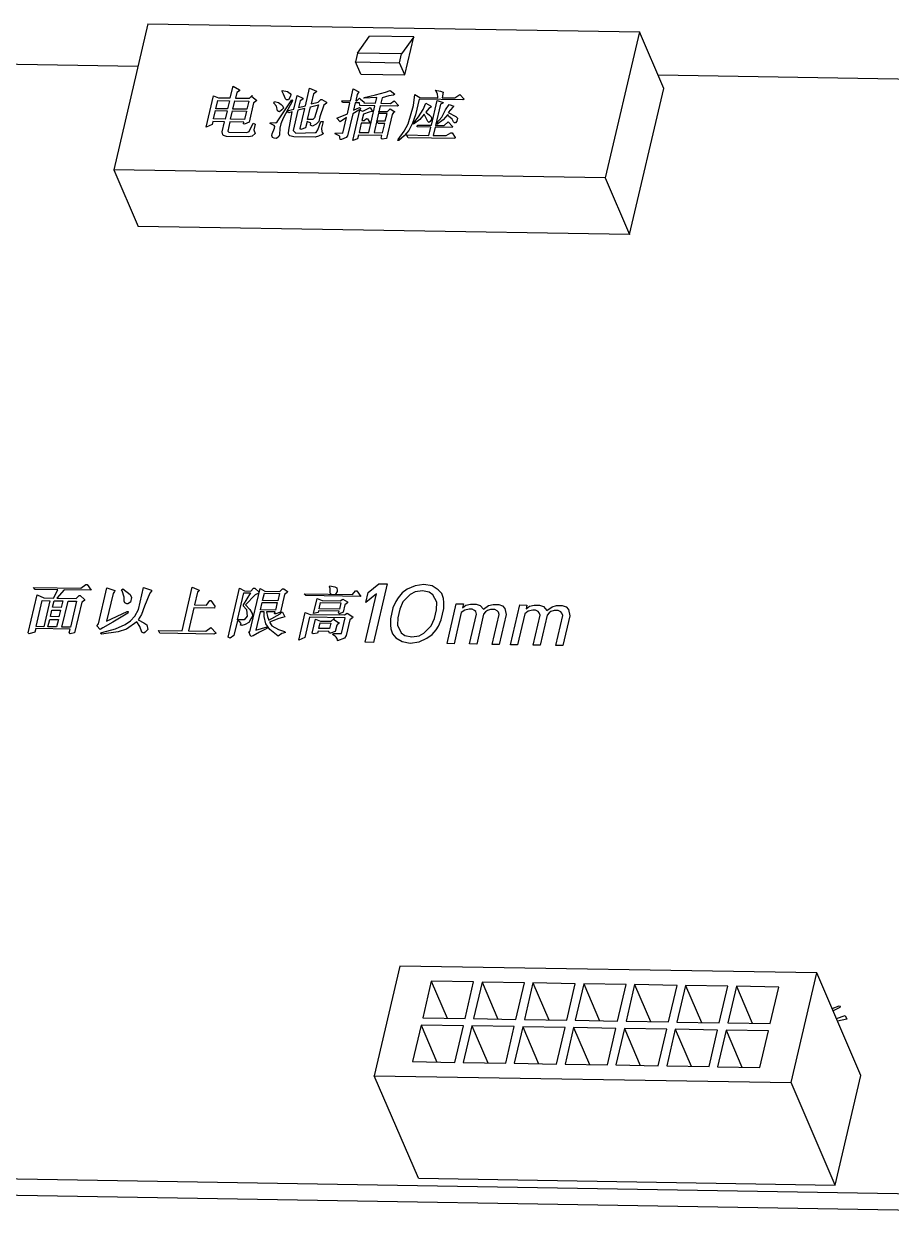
# Model space of a CAD drawing. Header units: inches. Extents: x 716 to 1232, y -1720 to -1356.
# Drawn here: x 1111.8 to 1160.4, y -1642.5 to -1575.8 of the extents above; entities that cross this region are included whole.
import ezdxf

# ---------------------------------------------------------------- set-up
doc = ezdxf.new("R2010")
doc.units = ezdxf.units.IN
doc.header["$LTSCALE"] = 20
doc.header["$MEASUREMENT"] = 0
doc.layers.get('0').update_dxf_attribs({"linetype": 'CONTINUOUS'})
doc.layers.add('03___PRT_ALL_CURVES', color=7, linetype='CONTINUOUS')

msp = doc.modelspace()

# ---------------------------------------------------------------- linework, layer by layer
at = {"color": 7, "linetype": 'Continuous'}
for p, q in [((1118.722, -1575.834), (1116.807, -1584.019)), ((1118.722, -1575.834), (1146.27, -1576.289)), ((1130.467, -1577.48), (1131.146, -1576.532)), ((1133.616, -1576.573), (1131.146, -1576.532)), ((1133.616, -1576.573), (1132.937, -1577.521)), ((1133.118, -1578.701), (1133.616, -1576.573)), ((1146.27, -1576.289), (1144.355, -1584.474)), ((1147.63, -1579.454), (1146.27, -1576.289)), ((1118.162, -1578.225), (1078.035, -1577.563)), ((1130.467, -1577.48), (1130.352, -1577.971)), ((1130.648, -1578.66), (1130.352, -1577.971)), ((1130.352, -1577.971), (1132.822, -1578.012)), ((1132.937, -1577.521), (1130.467, -1577.48)), ((1132.822, -1578.012), (1132.937, -1577.521)), ((1133.118, -1578.701), (1132.822, -1578.012)), ((1130.648, -1578.66), (1133.118, -1578.701)), ((1190.129, -1579.414), (1147.309, -1578.707)), ((1145.716, -1587.638), (1147.63, -1579.454)), ((1116.807, -1584.019), (1118.167, -1587.183)), ((1144.355, -1584.474), (1116.807, -1584.019)), ((1144.355, -1584.474), (1145.716, -1587.638)), ((1145.716, -1587.638), (1118.167, -1587.183)), ((1132.843, -1628.634), (1131.407, -1634.773)), ((1156.212, -1629.02), (1132.843, -1628.634)), ((1134.599, -1629.485), (1134.12, -1631.531)), ((1136.974, -1629.524), (1134.599, -1629.485)), ((1134.599, -1629.485), (1135.488, -1631.554)), ((1154.776, -1635.159), (1156.212, -1629.02)), ((1158.681, -1634.764), (1156.212, -1629.02)), ((1136.495, -1631.57), (1136.974, -1629.524)), ((1137.449, -1629.532), (1136.97, -1631.578)), ((1139.824, -1629.571), (1137.449, -1629.532)), ((1137.449, -1629.532), (1138.338, -1631.601)), ((1139.345, -1631.617), (1139.824, -1629.571)), ((1140.299, -1629.579), (1139.82, -1631.625)), ((1142.674, -1629.618), (1140.299, -1629.579)), ((1140.299, -1629.579), (1141.188, -1631.648)), ((1142.195, -1631.664), (1142.674, -1629.618)), ((1143.149, -1629.626), (1142.67, -1631.672)), ((1145.523, -1629.665), (1143.149, -1629.626)), ((1143.149, -1629.626), (1144.038, -1631.695)), ((1145.045, -1631.711), (1145.523, -1629.665)), ((1145.998, -1629.673), (1145.52, -1631.719)), ((1148.373, -1629.712), (1145.998, -1629.673)), ((1145.998, -1629.673), (1146.888, -1631.742)), ((1147.895, -1631.759), (1148.373, -1629.712)), ((1148.848, -1629.72), (1148.37, -1631.766)), ((1151.223, -1629.76), (1148.848, -1629.72)), ((1148.848, -1629.72), (1149.737, -1631.789)), ((1150.744, -1631.806), (1151.223, -1629.76)), ((1151.698, -1629.767), (1151.219, -1631.813)), ((1154.073, -1629.807), (1151.698, -1629.767)), ((1151.698, -1629.767), (1152.587, -1631.836)), ((1153.594, -1631.853), (1154.073, -1629.807)), ((1134.025, -1631.94), (1133.546, -1633.986)), ((1136.4, -1631.979), (1134.025, -1631.94)), ((1134.025, -1631.94), (1134.914, -1634.009)), ((1134.12, -1631.531), (1136.495, -1631.57)), ((1135.921, -1634.026), (1136.4, -1631.979)), ((1136.875, -1631.987), (1136.396, -1634.033)), ((1139.249, -1632.027), (1136.875, -1631.987)), ((1136.875, -1631.987), (1137.764, -1634.056)), ((1136.97, -1631.578), (1139.345, -1631.617)), ((1138.771, -1634.073), (1139.249, -1632.027)), ((1139.724, -1632.034), (1139.246, -1634.081)), ((1142.099, -1632.074), (1139.724, -1632.034)), ((1139.724, -1632.034), (1140.614, -1634.103)), ((1139.82, -1631.625), (1142.195, -1631.664)), ((1141.621, -1634.12), (1142.099, -1632.074)), ((1142.574, -1632.081), (1142.096, -1634.128)), ((1144.949, -1632.121), (1142.574, -1632.081)), ((1142.574, -1632.081), (1143.463, -1634.15)), ((1142.67, -1631.672), (1145.045, -1631.711)), ((1144.47, -1634.167), (1144.949, -1632.121)), ((1145.424, -1632.129), (1144.945, -1634.175)), ((1147.799, -1632.168), (1145.424, -1632.129)), ((1145.424, -1632.129), (1146.313, -1634.197)), ((1145.52, -1631.719), (1147.895, -1631.759)), ((1147.32, -1634.214), (1147.799, -1632.168)), ((1148.37, -1631.766), (1150.744, -1631.806)), ((1151.219, -1631.813), (1153.594, -1631.853)), ((1148.274, -1632.176), (1147.795, -1634.222)), ((1150.649, -1632.215), (1148.274, -1632.176)), ((1148.274, -1632.176), (1149.163, -1634.244)), ((1150.17, -1634.261), (1150.649, -1632.215)), ((1151.124, -1632.223), (1150.645, -1634.269)), ((1153.499, -1632.262), (1151.124, -1632.223)), ((1151.124, -1632.223), (1152.013, -1634.291)), ((1153.02, -1634.308), (1153.499, -1632.262)), ((1133.546, -1633.986), (1135.921, -1634.026)), ((1136.396, -1634.033), (1138.771, -1634.073)), ((1139.246, -1634.081), (1141.621, -1634.12)), ((1142.096, -1634.128), (1144.47, -1634.167)), ((1131.407, -1634.773), (1154.776, -1635.159)), ((1133.876, -1640.516), (1131.407, -1634.773)), ((1144.945, -1634.175), (1147.32, -1634.214)), ((1147.795, -1634.222), (1150.17, -1634.261)), ((1150.645, -1634.269), (1153.02, -1634.308)), ((1157.245, -1640.902), (1158.681, -1634.764)), ((1157.245, -1640.902), (1154.776, -1635.159)), ((1063.484, -1639.764), (1175.578, -1641.616)), ((1063.879, -1640.683), (1175.973, -1642.535)), ((1133.876, -1640.516), (1157.245, -1640.902))]:
    msp.add_line(p, q, dxfattribs=at)
at = {"layer": '03___PRT_ALL_CURVES', "color": 40, "linetype": 'Continuous'}
for p, q in [((1123.333, -1579.99), (1123.49, -1579.321)), ((1123.49, -1579.321), (1123.859, -1579.534)), ((1127.548, -1580.421), (1127.777, -1579.443)), ((1127.777, -1579.443), (1128.159, -1579.605)), ((1121.993, -1581.62), (1122.402, -1579.871)), ((1122.402, -1579.871), (1122.676, -1579.979)), ((1122.532, -1580.596), (1122.64, -1580.133)), ((1122.64, -1580.133), (1123.297, -1580.144)), ((1122.676, -1579.979), (1123.333, -1579.99)), ((1123.704, -1579.686), (1123.632, -1579.995)), ((1123.632, -1579.995), (1124.408, -1580.008)), ((1123.847, -1579.585), (1123.704, -1579.686)), ((1123.859, -1579.534), (1123.847, -1579.585)), ((1124.408, -1580.008), (1124.563, -1579.855)), ((1124.563, -1579.855), (1124.551, -1579.907)), ((1124.551, -1579.907), (1124.802, -1580.117)), ((1124.802, -1580.117), (1124.79, -1580.169)), ((1125.958, -1581.324), (1126.784, -1580.098)), ((1126.236, -1579.625), (1126.248, -1579.573)), ((1126.319, -1579.781), (1126.236, -1579.625)), ((1126.248, -1579.573), (1126.534, -1579.63)), ((1126.438, -1580.041), (1126.319, -1579.781)), ((1126.486, -1580.094), (1126.438, -1580.041)), ((1126.605, -1580.095), (1126.486, -1580.094)), ((1126.534, -1579.63), (1126.689, -1579.735)), ((1126.713, -1579.891), (1126.605, -1580.095)), ((1126.689, -1579.735), (1126.737, -1579.788)), ((1126.737, -1579.788), (1126.713, -1579.891)), ((1126.784, -1580.098), (1126.832, -1580.151)), ((1126.903, -1580.617), (1127.083, -1579.845)), ((1127.083, -1579.845), (1127.405, -1580.005)), ((1127.393, -1580.057), (1127.25, -1580.158)), ((1127.405, -1580.005), (1127.393, -1580.057)), ((1128.003, -1579.757), (1127.871, -1580.323)), ((1128.147, -1579.656), (1128.003, -1579.757)), ((1128.159, -1579.605), (1128.147, -1579.656)), ((1128.253, -1580.226), (1128.409, -1580.074)), ((1128.409, -1580.074), (1128.468, -1580.075)), ((1128.468, -1580.075), (1128.731, -1580.234)), ((1130.068, -1580.153), (1130.225, -1579.484)), ((1130.225, -1579.484), (1130.547, -1579.644)), ((1130.451, -1579.798), (1130.367, -1580.158)), ((1130.427, -1580.159), (1130.582, -1580.006)), ((1130.547, -1579.644), (1130.451, -1579.798)), ((1130.582, -1580.006), (1130.63, -1580.059)), ((1130.63, -1580.059), (1130.833, -1580.217)), ((1130.821, -1580.01), (1130.833, -1579.959)), ((1131.55, -1579.971), (1130.821, -1580.01)), ((1130.833, -1579.959), (1131.466, -1579.814)), ((1131.466, -1579.814), (1132.04, -1579.669)), ((1131.477, -1580.279), (1131.55, -1579.971)), ((1131.848, -1579.976), (1131.776, -1580.284)), ((1132.23, -1579.879), (1131.848, -1579.976)), ((1132.04, -1579.669), (1132.303, -1579.57)), ((1132.481, -1579.831), (1132.23, -1579.879)), ((1132.303, -1579.57), (1132.553, -1579.781)), ((1132.313, -1580.293), (1132.529, -1580.142)), ((1132.553, -1579.781), (1132.481, -1579.831)), ((1132.529, -1580.142), (1132.767, -1580.404)), ((1133.603, -1580.418), (1133.688, -1579.799)), ((1133.688, -1579.799), (1133.95, -1579.959)), ((1133.926, -1580.061), (1133.721, -1580.936)), ((1136.374, -1580.102), (1133.926, -1580.061)), ((1133.95, -1579.959), (1134.965, -1579.975)), ((1134.604, -1581.519), (1134.929, -1580.13)), ((1134.87, -1579.612), (1134.823, -1579.56)), ((1134.823, -1579.56), (1135.109, -1579.616)), ((1134.954, -1579.769), (1134.87, -1579.612)), ((1134.929, -1580.13), (1135.263, -1580.238)), ((1134.977, -1579.924), (1134.954, -1579.769)), ((1134.965, -1579.975), (1134.977, -1579.924)), ((1135.109, -1579.616), (1135.276, -1579.671)), ((1135.276, -1579.671), (1135.204, -1579.979)), ((1135.204, -1579.979), (1135.921, -1579.991)), ((1135.921, -1579.991), (1136.207, -1579.789)), ((1136.207, -1579.789), (1136.446, -1580.051)), ((1136.446, -1580.051), (1136.374, -1580.102)), ((1122.399, -1581.162), (1122.508, -1580.699)), ((1122.508, -1580.699), (1123.165, -1580.71)), ((1123.189, -1580.607), (1122.532, -1580.596)), ((1123.165, -1580.71), (1123.056, -1581.173)), ((1123.297, -1580.144), (1123.189, -1580.607)), ((1123.355, -1581.178), (1123.463, -1580.715)), ((1123.463, -1580.715), (1124.239, -1580.728)), ((1123.487, -1580.612), (1123.596, -1580.149)), ((1124.263, -1580.625), (1123.487, -1580.612)), ((1123.596, -1580.149), (1124.372, -1580.162)), ((1124.239, -1580.728), (1124.131, -1581.191)), ((1124.372, -1580.162), (1124.263, -1580.625)), ((1124.646, -1580.27), (1124.394, -1581.35)), ((1124.79, -1580.169), (1124.646, -1580.27)), ((1125.781, -1580.288), (1125.805, -1580.186)), ((1125.924, -1580.446), (1125.781, -1580.288)), ((1125.805, -1580.186), (1126.032, -1580.241)), ((1125.983, -1580.705), (1125.924, -1580.446)), ((1126.031, -1580.757), (1125.983, -1580.705)), ((1126.09, -1580.758), (1126.031, -1580.757)), ((1126.032, -1580.241), (1126.187, -1580.347)), ((1126.234, -1580.657), (1126.09, -1580.758)), ((1126.187, -1580.347), (1126.282, -1580.452)), ((1126.318, -1580.556), (1126.234, -1580.657)), ((1126.282, -1580.452), (1126.318, -1580.556)), ((1126.832, -1580.151), (1126.305, -1581.123)), ((1126.52, -1580.714), (1126.903, -1580.617)), ((1126.616, -1580.819), (1126.52, -1580.714)), ((1126.807, -1580.77), (1126.616, -1580.819)), ((1126.626, -1581.8), (1126.807, -1580.77)), ((1127.13, -1580.672), (1126.865, -1581.804)), ((1127.512, -1580.575), (1127.13, -1580.672)), ((1127.25, -1580.158), (1127.166, -1580.518)), ((1127.166, -1580.518), (1127.548, -1580.421)), ((1127.247, -1581.707), (1127.512, -1580.575)), ((1127.666, -1581.198), (1127.835, -1580.477)), ((1127.835, -1580.477), (1128.277, -1580.381)), ((1127.871, -1580.323), (1128.253, -1580.226)), ((1128.277, -1580.381), (1128.048, -1581.101)), ((1128.575, -1580.386), (1128.359, -1581.054)), ((1128.719, -1580.285), (1128.575, -1580.386)), ((1128.731, -1580.234), (1128.719, -1580.285)), ((1129.626, -1580.249), (1129.591, -1580.145)), ((1129.591, -1580.145), (1130.068, -1580.153)), ((1130.044, -1580.256), (1129.626, -1580.249)), ((1129.9, -1580.873), (1130.044, -1580.256)), ((1130.545, -1580.677), (1130.198, -1580.878)), ((1130.208, -1582.376), (1130.605, -1580.678)), ((1130.343, -1580.261), (1130.247, -1580.672)), ((1130.247, -1580.672), (1130.581, -1580.523)), ((1130.582, -1580.264), (1130.343, -1580.261)), ((1130.367, -1580.158), (1130.427, -1580.159)), ((1130.617, -1580.627), (1130.545, -1580.677)), ((1130.581, -1580.523), (1130.629, -1580.575)), ((1130.605, -1580.42), (1130.582, -1580.264)), ((1131.441, -1580.434), (1130.605, -1580.42)), ((1130.605, -1580.678), (1130.772, -1580.732)), ((1130.629, -1580.575), (1130.617, -1580.627)), ((1130.772, -1580.732), (1131.178, -1580.533)), ((1131.118, -1580.79), (1130.796, -1580.888)), ((1130.833, -1580.217), (1130.821, -1580.268)), ((1130.821, -1580.268), (1131.477, -1580.279)), ((1131.092, -1581.925), (1131.441, -1580.434)), ((1131.25, -1580.74), (1131.118, -1580.79)), ((1131.178, -1580.533), (1131.309, -1580.741)), ((1131.309, -1580.741), (1131.25, -1580.74)), ((1131.74, -1580.439), (1131.391, -1581.93)), ((1131.703, -1580.851), (1131.668, -1580.747)), ((1131.668, -1580.747), (1132.145, -1580.755)), ((1132.695, -1580.454), (1131.74, -1580.439)), ((1131.776, -1580.284), (1132.313, -1580.293)), ((1132.145, -1580.755), (1132.301, -1580.603)), ((1132.301, -1580.603), (1132.563, -1580.762)), ((1132.563, -1580.762), (1132.492, -1580.812)), ((1132.767, -1580.404), (1132.695, -1580.454)), ((1133.302, -1581.446), (1133.603, -1580.418)), ((1133.876, -1581.042), (1134.152, -1580.633)), ((1134.152, -1580.633), (1134.296, -1580.274)), ((1134.462, -1580.587), (1134.295, -1580.791)), ((1134.295, -1580.791), (1134.498, -1580.949)), ((1134.296, -1580.274), (1134.558, -1580.433)), ((1134.606, -1580.486), (1134.462, -1580.587)), ((1134.558, -1580.433), (1134.606, -1580.486)), ((1135.12, -1580.339), (1134.843, -1581.523)), ((1135.251, -1580.29), (1135.12, -1580.339)), ((1135.19, -1581.064), (1135.406, -1580.654)), ((1135.263, -1580.238), (1135.251, -1580.29)), ((1135.406, -1580.654), (1135.597, -1580.347)), ((1135.8, -1580.506), (1135.549, -1580.811)), ((1135.597, -1580.347), (1135.872, -1580.455)), ((1135.872, -1580.455), (1135.8, -1580.506)), ((1122.327, -1581.471), (1121.993, -1581.62)), ((1122.363, -1581.317), (1122.327, -1581.471)), ((1123.02, -1581.327), (1122.363, -1581.317)), ((1123.056, -1581.173), (1122.399, -1581.162)), ((1122.888, -1581.893), (1123.02, -1581.327)), ((1123.319, -1581.332), (1123.198, -1581.847)), ((1124.095, -1581.345), (1123.319, -1581.332)), ((1124.131, -1581.191), (1123.355, -1581.178)), ((1124.071, -1581.448), (1124.095, -1581.345)), ((1124.131, -1581.449), (1124.071, -1581.448)), ((1124.394, -1581.35), (1124.131, -1581.449)), ((1124.393, -1581.866), (1124.62, -1581.405)), ((1124.62, -1581.405), (1124.728, -1581.459)), ((1124.728, -1581.459), (1124.656, -1581.768)), ((1125.576, -1581.421), (1125.588, -1581.37)), ((1125.79, -1581.528), (1125.576, -1581.421)), ((1125.588, -1581.37), (1125.886, -1581.375)), ((1125.886, -1581.375), (1125.958, -1581.324)), ((1126.173, -1581.431), (1126.113, -1581.688)), ((1126.305, -1581.123), (1126.173, -1581.431)), ((1127.642, -1581.3), (1127.558, -1581.661)), ((1127.857, -1581.407), (1127.642, -1581.3)), ((1127.965, -1581.202), (1127.666, -1581.198)), ((1127.833, -1581.51), (1127.857, -1581.407)), ((1128.143, -1581.464), (1127.94, -1581.564)), ((1128.048, -1581.101), (1127.965, -1581.202)), ((1128.299, -1581.311), (1128.143, -1581.464)), ((1128.25, -1581.775), (1128.418, -1581.313)), ((1128.359, -1581.054), (1128.299, -1581.311)), ((1128.418, -1581.313), (1128.538, -1581.315)), ((1128.538, -1581.315), (1128.453, -1581.675)), ((1129.302, -1581.121), (1129.9, -1580.873)), ((1129.493, -1581.331), (1129.302, -1581.121)), ((1129.852, -1581.079), (1129.493, -1581.331)), ((1129.647, -1581.953), (1129.852, -1581.079)), ((1130.198, -1580.878), (1129.91, -1582.113)), ((1130.675, -1581.402), (1130.555, -1581.917)), ((1131.153, -1581.41), (1130.675, -1581.402)), ((1130.796, -1580.888), (1130.711, -1581.248)), ((1130.711, -1581.248), (1130.831, -1581.25)), ((1130.831, -1581.25), (1130.974, -1581.149)), ((1130.974, -1581.149), (1131.034, -1581.15)), ((1131.034, -1581.15), (1131.165, -1581.359)), ((1131.165, -1581.359), (1131.153, -1581.41)), ((1131.631, -1581.418), (1131.547, -1581.262)), ((1131.547, -1581.262), (1132.025, -1581.27)), ((1131.989, -1581.424), (1131.631, -1581.418)), ((1132.121, -1580.858), (1131.703, -1580.851)), ((1131.868, -1581.938), (1131.989, -1581.424)), ((1132.025, -1581.27), (1132.121, -1580.858)), ((1132.408, -1580.914), (1132.095, -1582.252)), ((1132.492, -1580.812), (1132.408, -1580.914)), ((1133.087, -1581.855), (1133.302, -1581.446)), ((1133.553, -1581.398), (1133.338, -1581.808)), ((1133.721, -1580.936), (1133.553, -1581.398)), ((1133.96, -1581.198), (1133.601, -1581.45)), ((1133.601, -1581.45), (1133.613, -1581.399)), ((1133.613, -1581.399), (1133.876, -1581.042)), ((1134.211, -1580.892), (1133.96, -1581.198)), ((1134.33, -1581.153), (1134.211, -1580.892)), ((1134.413, -1581.309), (1134.33, -1581.153)), ((1134.461, -1581.361), (1134.413, -1581.309)), ((1134.533, -1581.311), (1134.461, -1581.361)), ((1134.498, -1580.949), (1134.593, -1581.054)), ((1134.629, -1581.158), (1134.533, -1581.311)), ((1134.593, -1581.054), (1134.629, -1581.158)), ((1134.867, -1581.42), (1135.19, -1581.064)), ((1134.915, -1581.472), (1134.867, -1581.42)), ((1135.273, -1581.22), (1134.915, -1581.472)), ((1135.525, -1580.914), (1135.273, -1581.22)), ((1135.321, -1581.531), (1135.548, -1581.328)), ((1135.56, -1581.018), (1135.525, -1580.914)), ((1135.548, -1581.328), (1135.786, -1581.59)), ((1135.549, -1580.811), (1135.978, -1581.025)), ((1135.763, -1581.176), (1135.56, -1581.018)), ((1135.846, -1581.333), (1135.763, -1581.176)), ((1135.894, -1581.385), (1135.846, -1581.333)), ((1135.954, -1581.386), (1135.894, -1581.385)), ((1136.038, -1581.284), (1135.954, -1581.386)), ((1135.978, -1581.025), (1136.074, -1581.13)), ((1136.074, -1581.13), (1136.038, -1581.284)), ((1122.911, -1582.049), (1122.888, -1581.893)), ((1122.959, -1582.101), (1122.911, -1582.049)), ((1123.126, -1582.155), (1122.959, -1582.101)), ((1123.198, -1581.847), (1123.246, -1581.899)), ((1123.246, -1581.899), (1124.261, -1581.916)), ((1124.261, -1581.916), (1124.393, -1581.866)), ((1124.571, -1582.128), (1124.38, -1582.176)), ((1124.727, -1581.975), (1124.571, -1582.128)), ((1124.656, -1581.768), (1124.727, -1581.975)), ((1125.658, -1582.094), (1125.682, -1581.991)), ((1125.694, -1582.198), (1125.658, -1582.094)), ((1125.682, -1581.991), (1125.814, -1581.683)), ((1125.838, -1581.58), (1125.79, -1581.528)), ((1125.814, -1581.683), (1125.838, -1581.58)), ((1126.088, -1582.049), (1126.064, -1582.152)), ((1126.113, -1581.688), (1126.088, -1582.049)), ((1126.59, -1581.954), (1126.626, -1581.8)), ((1126.626, -1582.058), (1126.59, -1581.954)), ((1126.673, -1582.111), (1126.626, -1582.058)), ((1126.9, -1582.166), (1126.673, -1582.111)), ((1126.865, -1581.804), (1127.008, -1581.961)), ((1127.008, -1581.961), (1128.095, -1581.928)), ((1127.295, -1581.759), (1127.247, -1581.707)), ((1127.558, -1581.661), (1127.295, -1581.759)), ((1127.94, -1581.564), (1127.833, -1581.51)), ((1128.285, -1582.137), (1128.094, -1582.186)), ((1128.095, -1581.928), (1128.154, -1581.929)), ((1128.154, -1581.929), (1128.25, -1581.775)), ((1128.489, -1582.037), (1128.285, -1582.137)), ((1128.453, -1581.675), (1128.465, -1581.882)), ((1128.465, -1581.882), (1128.56, -1581.987)), ((1128.56, -1581.987), (1128.489, -1582.037)), ((1129.217, -1581.998), (1129.229, -1581.946)), ((1129.432, -1582.105), (1129.217, -1581.998)), ((1129.229, -1581.946), (1129.647, -1581.953)), ((1129.48, -1582.157), (1129.432, -1582.105)), ((1129.91, -1582.113), (1129.826, -1582.214)), ((1130.519, -1582.071), (1130.471, -1582.277)), ((1131.832, -1582.093), (1130.519, -1582.071)), ((1130.555, -1581.917), (1131.092, -1581.925)), ((1131.391, -1581.93), (1131.868, -1581.938)), ((1131.796, -1582.247), (1131.832, -1582.093)), ((1132.74, -1582.314), (1133.087, -1581.855)), ((1133.086, -1582.113), (1132.787, -1582.367)), ((1133.338, -1581.808), (1133.086, -1582.113)), ((1133.301, -1582.22), (1133.218, -1582.064)), ((1133.218, -1582.064), (1134.472, -1582.085)), ((1133.804, -1581.609), (1133.828, -1581.506)), ((1134.58, -1581.622), (1133.804, -1581.609)), ((1133.828, -1581.506), (1134.604, -1581.519)), ((1134.472, -1582.085), (1134.58, -1581.622)), ((1134.819, -1581.626), (1134.711, -1582.089)), ((1134.711, -1582.089), (1135.427, -1582.1)), ((1135.774, -1581.641), (1134.819, -1581.626)), ((1134.843, -1581.523), (1135.321, -1581.531)), ((1135.427, -1582.1), (1135.702, -1581.95)), ((1135.702, -1581.95), (1135.762, -1581.951)), ((1135.762, -1581.951), (1135.94, -1582.212)), ((1135.786, -1581.59), (1135.774, -1581.641)), ((1124.38, -1582.176), (1123.126, -1582.155)), ((1125.801, -1582.251), (1125.694, -1582.198)), ((1125.921, -1582.253), (1125.801, -1582.251)), ((1126.064, -1582.152), (1125.921, -1582.253)), ((1128.094, -1582.186), (1126.9, -1582.166)), ((1129.468, -1582.209), (1129.48, -1582.157)), ((1129.503, -1582.312), (1129.468, -1582.209)), ((1129.563, -1582.313), (1129.503, -1582.312)), ((1129.826, -1582.214), (1129.563, -1582.313)), ((1130.471, -1582.277), (1130.208, -1582.376)), ((1131.844, -1582.299), (1131.796, -1582.247)), ((1132.095, -1582.252), (1131.844, -1582.299)), ((1132.728, -1582.366), (1132.74, -1582.314)), ((1132.787, -1582.367), (1132.728, -1582.366)), ((1135.928, -1582.264), (1133.301, -1582.22)), ((1135.94, -1582.212), (1135.928, -1582.264)), ((1112.399, -1607.523), (1112.302, -1607.417)), ((1112.302, -1607.417), (1114.956, -1607.46)), ((1114.956, -1607.46), (1115.246, -1607.257)), ((1115.246, -1607.257), (1115.306, -1607.258)), ((1115.306, -1607.258), (1115.535, -1607.574)), ((1115.942, -1609.459), (1116.416, -1607.432)), ((1116.416, -1607.432), (1116.862, -1607.596)), ((1118.187, -1608.661), (1118.479, -1607.414)), ((1118.479, -1607.414), (1118.925, -1607.578)), ((1120.634, -1609.849), (1121.205, -1607.407)), ((1121.205, -1607.407), (1121.591, -1607.57)), ((1123.215, -1610.205), (1123.859, -1607.451)), ((1123.859, -1607.451), (1124.124, -1607.612)), ((1124.434, -1609.912), (1125.005, -1607.47)), ((1124.486, -1607.618), (1124.643, -1607.464)), ((1124.643, -1607.464), (1124.703, -1607.465)), ((1124.703, -1607.465), (1124.956, -1607.678)), ((1125.005, -1607.47), (1125.27, -1607.631)), ((1128.901, -1607.378), (1128.914, -1607.326)), ((1128.937, -1607.483), (1128.901, -1607.378)), ((1128.914, -1607.326), (1129.203, -1607.383)), ((1128.937, -1607.744), (1128.937, -1607.483)), ((1129.203, -1607.383), (1129.311, -1607.437)), ((1129.311, -1607.437), (1129.335, -1607.594)), ((1131.068, -1607.694), (1131.657, -1607.215)), ((1132.132, -1607.222), (1131.366, -1610.496)), ((1131.657, -1607.215), (1132.132, -1607.222)), ((1133.699, -1607.318), (1133.254, -1607.521)), ((1134.19, -1607.256), (1133.699, -1607.318)), ((1134.649, -1607.334), (1134.19, -1607.256)), ((1134.995, -1607.549), (1134.649, -1607.334)), ((1112.008, -1609.968), (1112.507, -1607.837)), ((1113.665, -1607.543), (1112.399, -1607.523)), ((1112.455, -1609.61), (1112.796, -1608.155)), ((1112.507, -1607.837), (1112.893, -1608)), ((1112.796, -1608.155), (1113.218, -1608.162)), ((1112.893, -1608), (1113.435, -1608.009)), ((1113.435, -1608.009), (1113.665, -1607.543)), ((1114.027, -1607.549), (1113.616, -1608.012)), ((1113.616, -1608.012), (1114.702, -1608.03)), ((1115.535, -1607.574), (1114.027, -1607.549)), ((1114.702, -1608.03), (1114.859, -1607.876)), ((1114.859, -1607.876), (1114.919, -1607.877)), ((1114.919, -1607.877), (1115.172, -1608.09)), ((1115.16, -1608.142), (1115.015, -1608.244)), ((1115.172, -1608.09), (1115.16, -1608.142)), ((1116.765, -1607.751), (1116.401, -1609.31)), ((1116.85, -1607.648), (1116.765, -1607.751)), ((1116.862, -1607.596), (1116.85, -1607.648)), ((1117.236, -1607.55), (1117.309, -1607.499)), ((1117.284, -1607.603), (1117.236, -1607.55)), ((1117.38, -1607.97), (1117.284, -1607.603)), ((1117.309, -1607.499), (1117.718, -1607.819)), ((1117.392, -1608.179), (1117.38, -1607.97)), ((1117.718, -1607.819), (1117.802, -1607.977)), ((1117.802, -1607.977), (1117.741, -1608.237)), ((1118.828, -1607.733), (1118.537, -1608.459)), ((1118.913, -1607.63), (1118.828, -1607.733)), ((1118.925, -1607.578), (1118.913, -1607.63)), ((1121.506, -1607.673), (1121.336, -1608.4)), ((1121.579, -1607.622), (1121.506, -1607.673)), ((1121.591, -1607.57), (1121.579, -1607.622)), ((1121.999, -1608.411), (1122.181, -1608.154)), ((1122.181, -1608.154), (1122.241, -1608.155)), ((1122.241, -1608.155), (1122.47, -1608.471)), ((1123.747, -1609.223), (1124.1, -1607.716)), ((1124.462, -1607.722), (1124.062, -1608.393)), ((1124.1, -1607.716), (1124.462, -1607.722)), ((1124.124, -1607.612), (1124.486, -1607.618)), ((1124.739, -1607.831), (1124.183, -1608.395)), ((1124.944, -1607.73), (1124.739, -1607.831)), ((1125.148, -1608.15), (1125.246, -1607.735)), ((1125.993, -1608.164), (1125.148, -1608.15)), ((1125.246, -1607.735), (1126.09, -1607.749)), ((1125.27, -1607.631), (1126.114, -1607.645)), ((1126.09, -1607.749), (1125.993, -1608.164)), ((1126.114, -1607.645), (1126.271, -1607.491)), ((1126.379, -1607.806), (1126.149, -1608.793)), ((1126.271, -1607.491), (1126.332, -1607.492)), ((1126.332, -1607.492), (1126.537, -1607.652)), ((1126.524, -1607.704), (1126.379, -1607.806)), ((1126.537, -1607.652), (1126.524, -1607.704)), ((1127.477, -1607.772), (1130.191, -1607.816)), ((1127.574, -1607.877), (1127.477, -1607.772)), ((1130.65, -1607.928), (1127.574, -1607.877)), ((1128.006, -1608.876), (1128.201, -1608.044)), ((1128.201, -1608.044), (1128.478, -1608.153)), ((1128.478, -1608.153), (1129.503, -1608.17)), ((1128.985, -1607.796), (1128.937, -1607.744)), ((1129.323, -1607.646), (1129.226, -1607.8)), ((1129.335, -1607.594), (1129.323, -1607.646)), ((1129.503, -1608.17), (1129.648, -1608.068)), ((1129.648, -1608.068), (1129.913, -1608.229)), ((1130.191, -1607.816), (1130.361, -1607.611)), ((1130.361, -1607.611), (1130.421, -1607.612)), ((1130.421, -1607.612), (1130.65, -1607.928)), ((1130.891, -1610.488), (1131.526, -1607.772)), ((1130.937, -1608.252), (1131.068, -1607.694)), ((1131.526, -1607.772), (1130.937, -1608.252)), ((1132.744, -1608.002), (1132.616, -1608.209)), ((1132.968, -1607.726), (1132.744, -1608.002)), ((1133.254, -1607.521), (1132.968, -1607.726)), ((1133.426, -1607.803), (1133.012, -1608.216)), ((1133.696, -1607.668), (1133.426, -1607.803)), ((1134.108, -1607.605), (1133.696, -1607.668)), ((1134.488, -1607.681), (1134.108, -1607.605)), ((1134.693, -1607.824), (1134.488, -1607.681)), ((1134.912, -1608.247), (1134.693, -1607.824)), ((1135.184, -1607.762), (1134.995, -1607.549)), ((1135.277, -1608.044), (1135.184, -1607.762)), ((1135.307, -1608.254), (1135.277, -1608.044)), ((1113.218, -1608.162), (1112.878, -1609.617)), ((1113.253, -1609.049), (1113.338, -1608.686)), ((1113.338, -1608.686), (1113.82, -1608.694)), ((1113.374, -1608.53), (1113.459, -1608.166)), ((1113.857, -1608.538), (1113.374, -1608.53)), ((1113.459, -1608.166), (1113.942, -1608.174)), ((1113.82, -1608.694), (1113.735, -1609.057)), ((1113.942, -1608.174), (1113.857, -1608.538)), ((1113.903, -1609.634), (1114.243, -1608.179)), ((1114.243, -1608.179), (1114.726, -1608.187)), ((1114.726, -1608.187), (1114.385, -1609.642)), ((1115.015, -1608.244), (1114.614, -1609.959)), ((1116.401, -1609.31), (1117.56, -1608.755)), ((1117.428, -1608.284), (1117.392, -1608.179)), ((1117.536, -1608.338), (1117.428, -1608.284)), ((1117.597, -1608.339), (1117.536, -1608.338)), ((1117.56, -1608.755), (1117.62, -1608.756)), ((1117.62, -1608.756), (1117.596, -1608.86)), ((1117.741, -1608.237), (1117.597, -1608.339)), ((1117.981, -1609.023), (1118.187, -1608.661)), ((1118.537, -1608.459), (1118.368, -1608.925)), ((1121.3, -1608.556), (1120.996, -1609.855)), ((1122.446, -1608.575), (1121.3, -1608.556)), ((1121.336, -1608.4), (1121.999, -1608.411)), ((1122.47, -1608.471), (1122.446, -1608.575)), ((1124.062, -1608.393), (1124.05, -1608.445)), ((1124.05, -1608.445), (1124.243, -1608.657)), ((1124.183, -1608.395), (1124.424, -1608.66)), ((1124.243, -1608.657), (1124.254, -1608.866)), ((1124.424, -1608.66), (1124.556, -1608.871)), ((1125.003, -1608.774), (1124.759, -1609.813)), ((1125.244, -1608.778), (1125.003, -1608.774)), ((1125.027, -1608.67), (1125.124, -1608.254)), ((1125.871, -1608.684), (1125.027, -1608.67)), ((1125.124, -1608.254), (1125.969, -1608.268)), ((1125.243, -1609.039), (1125.244, -1608.778)), ((1125.847, -1608.788), (1125.364, -1608.78)), ((1125.364, -1608.78), (1125.424, -1609.042)), ((1125.823, -1608.892), (1125.847, -1608.788)), ((1125.969, -1608.268), (1125.871, -1608.684)), ((1126.149, -1608.793), (1125.883, -1608.893)), ((1126.124, -1608.897), (1126.209, -1608.794)), ((1126.209, -1608.794), (1126.269, -1608.795)), ((1126.269, -1608.795), (1126.389, -1609.058)), ((1127.171, -1610.375), (1127.536, -1608.816)), ((1127.536, -1608.816), (1127.813, -1608.925)), ((1128.284, -1608.724), (1128.26, -1608.828)), ((1129.43, -1608.743), (1128.284, -1608.724)), ((1128.308, -1608.62), (1128.393, -1608.256)), ((1129.454, -1608.639), (1128.308, -1608.62)), ((1128.393, -1608.256), (1129.539, -1608.275)), ((1129.405, -1608.847), (1129.43, -1608.743)), ((1129.539, -1608.275), (1129.454, -1608.639)), ((1129.659, -1608.799), (1129.454, -1608.9)), ((1129.756, -1608.383), (1129.659, -1608.799)), ((1129.901, -1608.281), (1129.756, -1608.383)), ((1129.913, -1608.229), (1129.901, -1608.281)), ((1132.455, -1608.556), (1132.309, -1609.183)), ((1132.616, -1608.209), (1132.455, -1608.556)), ((1132.835, -1608.633), (1132.721, -1609.12)), ((1133.012, -1608.216), (1132.835, -1608.633)), ((1134.779, -1609.154), (1134.893, -1608.667)), ((1134.893, -1608.667), (1134.912, -1608.247)), ((1135.159, -1609.23), (1135.305, -1608.603)), ((1135.305, -1608.603), (1135.307, -1608.254)), ((1135.482, -1610.564), (1136.004, -1608.335)), ((1136.004, -1608.335), (1136.399, -1608.342)), ((1136.476, -1608.693), (1136.285, -1608.829)), ((1136.399, -1608.342), (1136.351, -1608.551)), ((1136.351, -1608.551), (1136.541, -1608.414)), ((1136.73, -1608.627), (1136.476, -1608.693)), ((1136.541, -1608.414), (1136.795, -1608.348)), ((1136.888, -1608.63), (1136.73, -1608.627)), ((1136.795, -1608.348), (1137.112, -1608.354)), ((1137.03, -1608.702), (1136.888, -1608.63)), ((1137.093, -1608.773), (1137.03, -1608.702)), ((1137.14, -1608.913), (1137.093, -1608.773)), ((1137.112, -1608.354), (1137.333, -1608.427)), ((1137.333, -1608.427), (1137.522, -1608.64)), ((1137.522, -1608.64), (1137.808, -1608.435)), ((1137.647, -1608.782), (1137.536, -1608.92)), ((1137.743, -1608.714), (1137.647, -1608.782)), ((1137.918, -1608.647), (1137.743, -1608.714)), ((1137.808, -1608.435), (1138.062, -1608.369)), ((1138.155, -1608.651), (1137.918, -1608.647)), ((1138.062, -1608.369), (1138.379, -1608.375)), ((1138.297, -1608.723), (1138.155, -1608.651)), ((1138.36, -1608.794), (1138.297, -1608.723)), ((1138.406, -1608.934), (1138.36, -1608.794)), ((1138.379, -1608.375), (1138.6, -1608.448)), ((1138.6, -1608.448), (1138.725, -1608.59)), ((1138.725, -1608.59), (1138.802, -1608.941)), ((1139.045, -1610.623), (1139.566, -1608.394)), ((1139.566, -1608.394), (1139.962, -1608.401)), ((1140.039, -1608.752), (1139.848, -1608.888)), ((1139.962, -1608.401), (1139.913, -1608.61)), ((1139.913, -1608.61), (1140.104, -1608.473)), ((1140.292, -1608.686), (1140.039, -1608.752)), ((1140.104, -1608.473), (1140.358, -1608.407)), ((1140.451, -1608.688), (1140.292, -1608.686)), ((1140.358, -1608.407), (1140.674, -1608.412)), ((1140.593, -1608.761), (1140.451, -1608.688)), ((1140.656, -1608.832), (1140.593, -1608.761)), ((1140.674, -1608.412), (1140.895, -1608.486)), ((1140.895, -1608.486), (1141.084, -1608.699)), ((1141.084, -1608.699), (1141.37, -1608.494)), ((1141.305, -1608.772), (1141.21, -1608.841)), ((1141.48, -1608.705), (1141.305, -1608.772)), ((1141.37, -1608.494), (1141.624, -1608.428)), ((1141.717, -1608.709), (1141.48, -1608.705)), ((1141.624, -1608.428), (1141.941, -1608.433)), ((1141.859, -1608.782), (1141.717, -1608.709)), ((1141.922, -1608.853), (1141.859, -1608.782)), ((1141.941, -1608.433), (1142.162, -1608.507)), ((1142.162, -1608.507), (1142.288, -1608.649)), ((1142.288, -1608.649), (1142.365, -1609)), ((1113.119, -1609.621), (1113.216, -1609.205)), ((1113.216, -1609.205), (1113.699, -1609.213)), ((1113.735, -1609.057), (1113.253, -1609.049)), ((1113.699, -1609.213), (1113.601, -1609.629)), ((1115.857, -1609.562), (1115.942, -1609.459)), ((1116.75, -1609.368), (1116.195, -1609.672)), ((1117.596, -1608.86), (1116.75, -1609.368)), ((1116.906, -1609.736), (1117.45, -1609.484)), ((1117.45, -1609.484), (1117.74, -1609.28)), ((1118.089, -1609.338), (1117.51, -1609.746)), ((1117.74, -1609.28), (1117.981, -1609.023)), ((1118.27, -1609.602), (1118.089, -1609.338)), ((1118.368, -1608.925), (1118.174, -1609.235)), ((1118.174, -1609.235), (1118.499, -1609.397)), ((1118.499, -1609.397), (1118.656, -1609.504)), ((1123.735, -1609.275), (1123.541, -1610.106)), ((1123.843, -1609.329), (1123.735, -1609.275)), ((1124.109, -1609.229), (1123.747, -1609.223)), ((1123.94, -1609.435), (1123.843, -1609.329)), ((1123.915, -1609.539), (1123.94, -1609.435)), ((1124.169, -1609.491), (1123.976, -1609.54)), ((1124.278, -1609.023), (1124.109, -1609.229)), ((1124.374, -1609.39), (1124.169, -1609.491)), ((1124.254, -1608.866), (1124.278, -1609.023)), ((1124.483, -1609.183), (1124.374, -1609.39)), ((1124.58, -1609.028), (1124.483, -1609.183)), ((1124.556, -1608.871), (1124.58, -1609.028)), ((1125.327, -1609.458), (1125.243, -1609.039)), ((1125.556, -1609.774), (1125.327, -1609.458)), ((1125.424, -1609.042), (1125.496, -1609.252)), ((1125.496, -1609.252), (1126.124, -1608.897)), ((1126.063, -1609.157), (1125.532, -1609.357)), ((1125.532, -1609.357), (1125.665, -1609.567)), ((1125.883, -1608.893), (1125.823, -1608.892)), ((1126.257, -1609.108), (1126.063, -1609.157)), ((1126.389, -1609.058), (1126.257, -1609.108)), ((1127.777, -1609.081), (1127.509, -1610.224)), ((1129.767, -1609.114), (1127.777, -1609.081)), ((1127.813, -1608.925), (1129.743, -1608.957)), ((1127.932, -1609.97), (1128.114, -1609.191)), ((1128.26, -1608.828), (1128.006, -1608.876)), ((1128.114, -1609.191), (1128.391, -1609.299)), ((1128.294, -1609.715), (1128.367, -1609.403)), ((1128.367, -1609.403), (1128.97, -1609.413)), ((1128.391, -1609.299), (1128.994, -1609.309)), ((1128.97, -1609.413), (1128.897, -1609.725)), ((1128.994, -1609.309), (1129.152, -1609.156)), ((1129.152, -1609.156), (1129.139, -1609.207)), ((1129.139, -1609.207), (1129.453, -1609.421)), ((1129.392, -1609.42), (1129.308, -1609.523)), ((1129.453, -1609.421), (1129.392, -1609.42)), ((1129.454, -1608.9), (1129.405, -1608.847)), ((1129.56, -1609.997), (1129.767, -1609.114)), ((1129.743, -1608.957), (1129.888, -1608.855)), ((1130.044, -1609.222), (1129.837, -1610.106)), ((1129.888, -1608.855), (1130.201, -1609.069)), ((1130.189, -1609.121), (1130.044, -1609.222)), ((1130.201, -1609.069), (1130.189, -1609.121)), ((1132.309, -1609.183), (1132.306, -1609.533)), ((1132.721, -1609.12), (1132.702, -1609.539)), ((1134.602, -1609.571), (1134.779, -1609.154)), ((1134.998, -1609.577), (1135.159, -1609.23)), ((1136.285, -1608.829), (1135.878, -1610.571)), ((1136.749, -1610.585), (1137.14, -1608.913)), ((1137.536, -1608.92), (1137.145, -1610.592)), ((1138.015, -1610.606), (1138.406, -1608.934)), ((1138.802, -1608.941), (1138.411, -1610.613)), ((1139.848, -1608.888), (1139.44, -1610.63)), ((1140.311, -1610.644), (1140.702, -1608.972)), ((1140.702, -1608.972), (1140.656, -1608.832)), ((1141.098, -1608.979), (1140.707, -1610.651)), ((1141.21, -1608.841), (1141.098, -1608.979)), ((1141.578, -1610.665), (1141.969, -1608.993)), ((1141.969, -1608.993), (1141.922, -1608.853)), ((1142.365, -1609), (1141.974, -1610.671)), ((1112.057, -1610.021), (1112.008, -1609.968)), ((1112.382, -1609.922), (1112.057, -1610.021)), ((1112.431, -1609.714), (1112.382, -1609.922)), ((1114.361, -1609.746), (1112.431, -1609.714)), ((1112.878, -1609.617), (1112.455, -1609.61)), ((1113.601, -1609.629), (1113.119, -1609.621)), ((1114.385, -1609.642), (1113.903, -1609.634)), ((1114.312, -1609.954), (1114.361, -1609.746)), ((1114.361, -1610.007), (1114.312, -1609.954)), ((1114.614, -1609.959), (1114.361, -1610.007)), ((1116.05, -1609.774), (1115.857, -1609.562)), ((1116.195, -1609.672), (1116.05, -1609.774)), ((1116.062, -1609.983), (1116.134, -1609.932)), ((1116.11, -1610.036), (1116.062, -1609.983)), ((1117.051, -1609.895), (1116.11, -1610.036)), ((1116.134, -1609.932), (1116.906, -1609.736)), ((1117.51, -1609.746), (1117.051, -1609.895)), ((1118.378, -1609.917), (1118.27, -1609.602)), ((1118.486, -1609.971), (1118.378, -1609.917)), ((1118.559, -1609.92), (1118.486, -1609.971)), ((1118.716, -1609.766), (1118.559, -1609.92)), ((1118.656, -1609.504), (1118.716, -1609.766)), ((1119.391, -1609.985), (1119.307, -1609.828)), ((1119.307, -1609.828), (1120.634, -1609.849)), ((1122.407, -1610.035), (1119.391, -1609.985)), ((1120.996, -1609.855), (1121.961, -1609.871)), ((1121.961, -1609.871), (1122.251, -1609.668)), ((1122.251, -1609.668), (1122.539, -1609.985)), ((1122.539, -1609.985), (1122.407, -1610.035)), ((1123.541, -1610.106), (1123.323, -1610.259)), ((1123.976, -1609.54), (1123.915, -1609.539)), ((1124.373, -1609.911), (1124.434, -1609.912)), ((1124.493, -1610.174), (1124.373, -1609.911)), ((1124.626, -1610.124), (1124.493, -1610.174)), ((1124.976, -1609.921), (1124.626, -1610.124)), ((1124.759, -1609.813), (1125.411, -1609.615)), ((1125.387, -1609.719), (1124.976, -1609.921)), ((1125.411, -1609.615), (1125.387, -1609.719)), ((1126.013, -1610.147), (1125.556, -1609.774)), ((1125.665, -1609.567), (1126.038, -1609.782)), ((1126.231, -1609.994), (1126.013, -1610.147)), ((1126.038, -1609.782), (1126.376, -1609.892)), ((1126.424, -1609.945), (1126.231, -1609.994)), ((1126.376, -1609.892), (1126.424, -1609.945)), ((1127.98, -1610.023), (1127.932, -1609.97)), ((1128.233, -1609.975), (1127.98, -1610.023)), ((1128.258, -1609.871), (1128.233, -1609.975)), ((1128.861, -1609.881), (1128.258, -1609.871)), ((1128.897, -1609.725), (1128.294, -1609.715)), ((1128.897, -1609.986), (1128.861, -1609.881)), ((1128.957, -1609.987), (1128.897, -1609.986)), ((1129.223, -1609.887), (1128.957, -1609.987)), ((1129.066, -1610.041), (1129.138, -1609.99)), ((1129.114, -1610.094), (1129.066, -1610.041)), ((1129.222, -1610.148), (1129.114, -1610.094)), ((1129.138, -1609.99), (1129.56, -1609.997)), ((1129.27, -1610.201), (1129.222, -1610.148)), ((1129.308, -1609.523), (1129.223, -1609.887)), ((1129.837, -1610.106), (1129.741, -1610.261)), ((1132.306, -1609.533), (1132.337, -1609.743)), ((1132.337, -1609.743), (1132.43, -1610.024)), ((1132.43, -1610.024), (1132.618, -1610.237)), ((1132.702, -1609.539), (1132.921, -1609.963)), ((1132.921, -1609.963), (1133.126, -1610.106)), ((1133.126, -1610.106), (1133.505, -1610.182)), ((1133.505, -1610.182), (1133.918, -1610.119)), ((1133.918, -1610.119), (1134.188, -1609.983)), ((1134.188, -1609.983), (1134.602, -1609.571)), ((1134.36, -1610.266), (1134.646, -1610.061)), ((1134.646, -1610.061), (1134.87, -1609.785)), ((1134.87, -1609.785), (1134.998, -1609.577)), ((1123.323, -1610.259), (1123.215, -1610.205)), ((1127.509, -1610.224), (1127.171, -1610.375)), ((1129.355, -1610.359), (1129.27, -1610.201)), ((1129.741, -1610.261), (1129.342, -1610.411)), ((1129.342, -1610.411), (1129.355, -1610.359)), ((1131.366, -1610.496), (1130.891, -1610.488)), ((1132.618, -1610.237), (1132.965, -1610.453)), ((1132.965, -1610.453), (1133.424, -1610.53)), ((1133.424, -1610.53), (1133.915, -1610.468)), ((1133.915, -1610.468), (1134.36, -1610.266)), ((1135.878, -1610.571), (1135.482, -1610.564)), ((1137.145, -1610.592), (1136.749, -1610.585)), ((1138.411, -1610.613), (1138.015, -1610.606)), ((1139.44, -1610.63), (1139.045, -1610.623)), ((1140.707, -1610.651), (1140.311, -1610.644)), ((1141.974, -1610.671), (1141.578, -1610.665)), ((1157.069, -1631.016), (1157.459, -1630.869)), ((1157.489, -1630.956), (1157.122, -1631.137)), ((1157.306, -1631.565), (1157.791, -1631.397)), ((1157.459, -1630.869), (1157.51, -1630.87)), ((1157.51, -1630.87), (1157.489, -1630.956)), ((1157.791, -1631.397), (1157.891, -1631.616)), ((1157.891, -1631.616), (1157.374, -1631.724))]:
    msp.add_line(p, q, dxfattribs=at)

doc.saveas('drawing.dxf')
